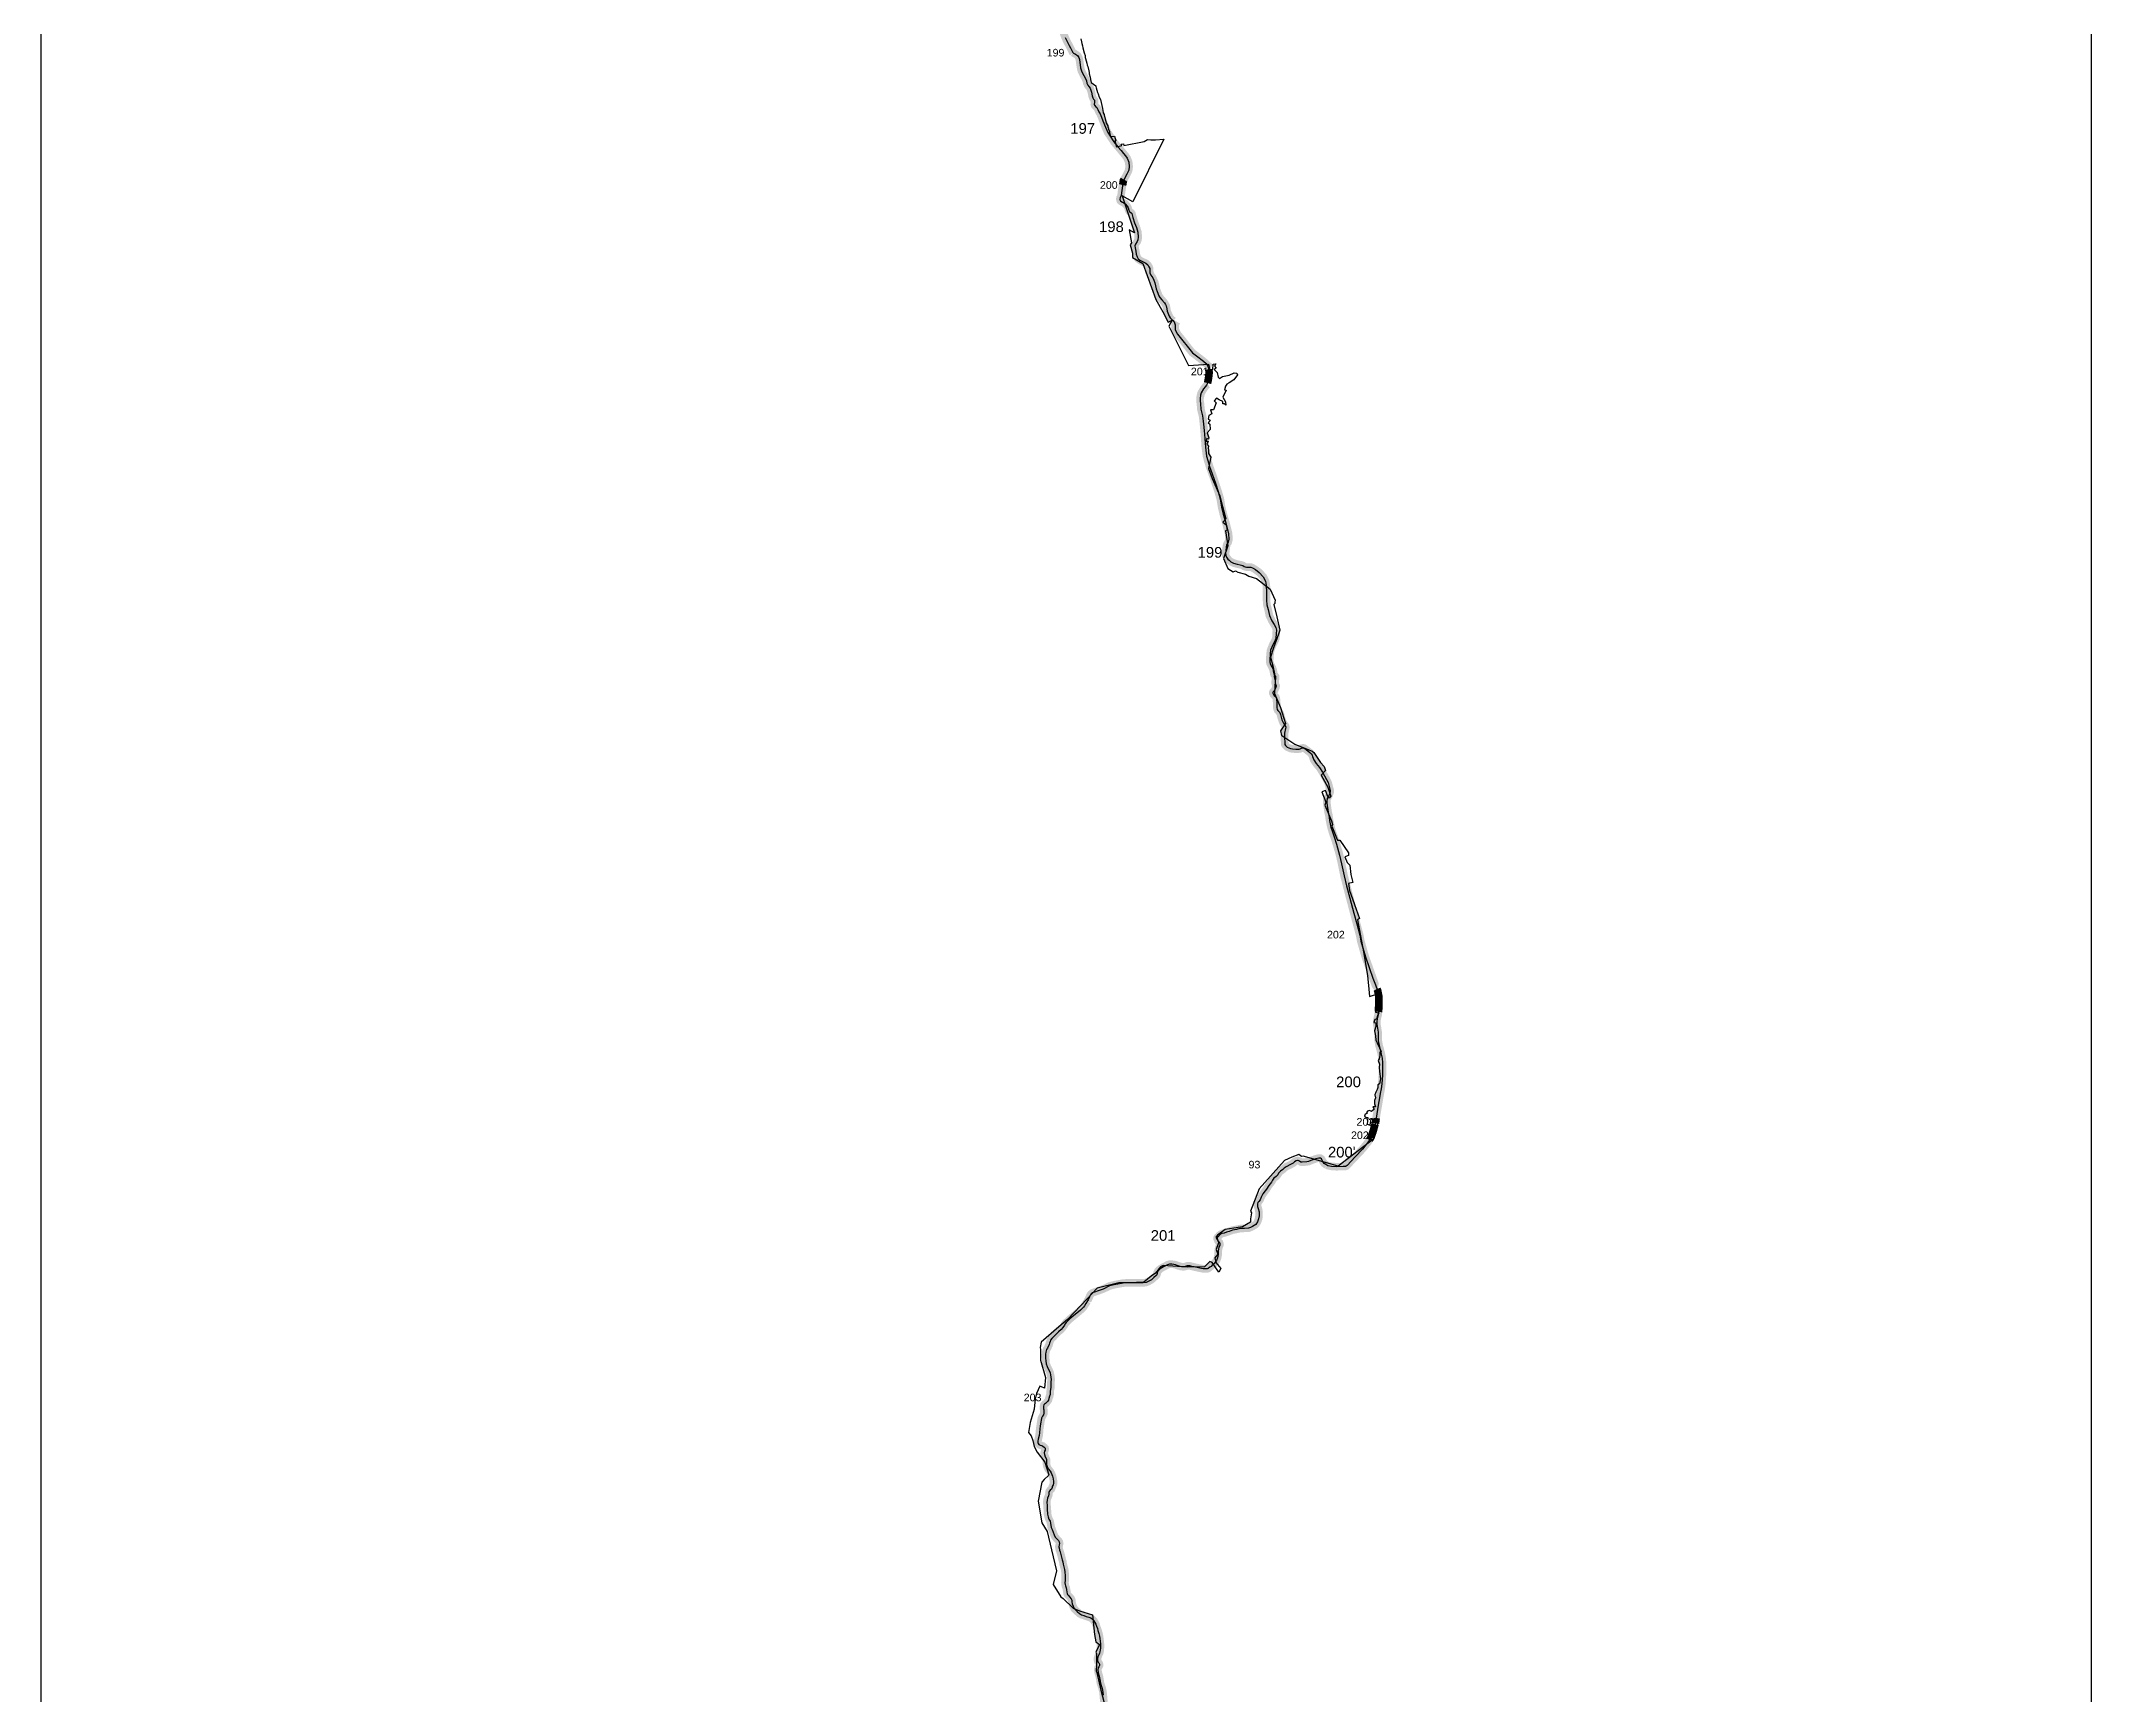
# Model space of a CAD drawing. Header units: metres. Extents: x 290946 to 378809, y 1824167 to 1998918.
# Drawn here: x 293435 to 306913, y 1955143 to 1966017 of the extents above; entities that cross this region are included whole.
import ezdxf

# ---------------------------------------------------------------- set-up
doc = ezdxf.new("R2010")
doc.units = ezdxf.units.M
for name, color, linetype in [('ARTIFICIALLY PROTECTED', 10, 'Continuous'), ('COASTLINE', 5, 'Continuous'), ('DISTRICT BOUNDRY', 86, 'Continuous'), ('NATURALLY PROTECTED', 3, 'Continuous'), ('UNPROTECTED', 130, 'Continuous'), ('UNPROTECTED DUE TO CREEK', 150, 'Continuous')]:
    doc.layers.add(name, color=color, linetype=linetype)
doc.styles.get("Standard").update_dxf_attribs({"font": 'arial.ttf'})
picture_1 = doc.add_image_def('image1.ecw', size_in_pixel=(449268, 1304479.0))

msp = doc.modelspace()

# ---------------------------------------------------------------- linework, layer by layer
at = {"layer": 'ARTIFICIALLY PROTECTED', "const_width": 50, "flags": 128}
for points in [[(300149, 1966093), (300150, 1966090), (300168, 1966040), (300183, 1966009), (300194, 1965988), (300203, 1965971), (300218, 1965941), (300219, 1965940)], [(300555, 1965106), (300551, 1965099), (300548, 1965079), (300546, 1965070)], [(300902, 1964172), (300896, 1964162), (300891, 1964150), (300891, 1964150), (300892, 1964118), (300908, 1964089), (300934, 1964057), (300979, 1963999), (301005, 1963967), (301031, 1963948), (301077, 1963912), (301095, 1963896), (301113, 1963879), (301126, 1963869)], [(301989, 1960592), (302002, 1960529), (302019, 1960463), (302040, 1960382), (302066, 1960284), (302085, 1960212), (302105, 1960138), (302112, 1960099), (302142, 1959995), (302192, 1959855), (302207, 1959811), (302213, 1959802), (302219, 1959797), (302226, 1959796)], [(302212, 1958930), (302209, 1958900)], [(302169, 1958792), (302178, 1958807), (302178, 1958807)], [(300314, 1957732), (300304, 1957716), (300295, 1957702), (300289, 1957692), (300270, 1957674), (300256, 1957662), (300226, 1957637), (300200, 1957615), (300175, 1957592), (300166, 1957580), (300164, 1957575), (300152, 1957558), (300142, 1957546), (300124, 1957531), (300111, 1957518), (300088, 1957494), (300080, 1957487), (300072, 1957475), (300069, 1957468), (300065, 1957457), (300063, 1957447), (300052, 1957423), (300046, 1957415), (300043, 1957406), (300041, 1957396), (300040, 1957383), (300040, 1957373), (300040, 1957358), (300041, 1957341), (300043, 1957320), (300051, 1957302), (300057, 1957288), (300066, 1957272), (300069, 1957261), (300072, 1957249), (300075, 1957232), (300077, 1957218), (300075, 1957202), (300074, 1957186), (300075, 1957175), (300074, 1957164), (300072, 1957154), (300070, 1957139), (300069, 1957130), (300069, 1957119), (300066, 1957107), (300061, 1957093), (300058, 1957081), (300052, 1957073), (300046, 1957066), (300039, 1957059), (300033, 1957055), (300029, 1957051), (300027, 1957043), (300025, 1957034), (300026, 1957025), (300028, 1957018), (300028, 1957007), (300029, 1956995), (300025, 1956986), (300020, 1956977), (300012, 1956962), (300010, 1956948), (300008, 1956938), (300004, 1956910), (300001, 1956893), (299999, 1956867), (299997, 1956848), (299992, 1956826), (299989, 1956811), (299989, 1956803), (299990, 1956796), (299996, 1956790), (300004, 1956786), (300014, 1956783), (300021, 1956780), (300030, 1956773), (300036, 1956766), (300037, 1956760), (300036, 1956752), (300033, 1956745), (300030, 1956736), (300032, 1956724), (300038, 1956708), (300045, 1956693), (300046, 1956686), (300045, 1956670), (300046, 1956658), (300049, 1956646), (300056, 1956630), (300069, 1956615), (300076, 1956604), (300085, 1956581), (300089, 1956564), (300092, 1956547), (300092, 1956533), (300089, 1956525), (300084, 1956513), (300082, 1956508), (300080, 1956501), (300078, 1956497), (300070, 1956490), (300064, 1956482), (300062, 1956475), (300062, 1956463), (300059, 1956452), (300052, 1956436), (300049, 1956425), (300048, 1956409), (300049, 1956390), (300051, 1956365), (300053, 1956331), (300057, 1956314), (300062, 1956300), (300069, 1956286), (300072, 1956272), (300077, 1956245), (300082, 1956232), (300089, 1956214), (300096, 1956195), (300103, 1956181), (300114, 1956169), (300125, 1956158), (300130, 1956149), (300132, 1956139), (300130, 1956130), (300127, 1956118), (300128, 1956110), (300131, 1956096), (300135, 1956085), (300143, 1956058), (300149, 1956032), (300153, 1956019), (300155, 1956004), (300160, 1955986), (300165, 1955968), (300167, 1955953), (300169, 1955926), (300168, 1955895), (300167, 1955881), (300168, 1955870), (300170, 1955860), (300175, 1955848), (300177, 1955837), (300180, 1955819), (300181, 1955810), (300184, 1955803), (300192, 1955795), (300198, 1955789), (300208, 1955776), (300212, 1955766), (300213, 1955755), (300215, 1955742), (300220, 1955726), (300227, 1955712), (300248, 1955691), (300263, 1955678), (300275, 1955671), (300291, 1955666), (300306, 1955660), (300323, 1955655), (300337, 1955650), (300348, 1955641), (300358, 1955631), (300364, 1955620), (300370, 1955609), (300374, 1955595), (300380, 1955580), (300384, 1955568), (300390, 1955547), (300394, 1955530), (300396, 1955514), (300400, 1955480), (300400, 1955452), (300399, 1955439), (300397, 1955426), (300394, 1955417), (300389, 1955408), (300384, 1955393), (300381, 1955383), (300381, 1955374), (300384, 1955362), (300390, 1955354), (300394, 1955345), (300394, 1955337), (300390, 1955329), (300385, 1955322), (300383, 1955310), (300386, 1955289), (300393, 1955266), (300397, 1955245), (300400, 1955221), (300406, 1955205), (300412, 1955186), (300417, 1955162), (300419, 1955143), (300421, 1955124), (300423, 1955094)]]:
    msp.add_lwpolyline(points, dxfattribs=at)
at = {"layer": 'COASTLINE', "flags": 128}
msp.add_lwpolyline([(300168, 1966040), (300183, 1966009), (300194, 1965988), (300203, 1965971), (300218, 1965941), (300224, 1965937), (300236, 1965931), (300250, 1965921), (300258, 1965908), (300262, 1965895), (300270, 1965841), (300275, 1965820), (300282, 1965805), (300299, 1965774), (300308, 1965754), (300311, 1965739), (300317, 1965726), (300324, 1965717), (300332, 1965707), (300337, 1965693), (300341, 1965680), (300346, 1965656), (300350, 1965644), (300355, 1965634), (300361, 1965627), (300362, 1965622), (300361, 1965613), (300360, 1965602), (300362, 1965594), (300370, 1965585), (300377, 1965579), (300384, 1965567), (300390, 1965552), (300398, 1965539), (300408, 1965516), (300417, 1965492), (300433, 1965450), (300448, 1965415), (300460, 1965398), (300489, 1965353), (300515, 1965322), (300536, 1965297), (300552, 1965278), (300565, 1965262), (300576, 1965246), (300586, 1965220), (300589, 1965192), (300586, 1965167), (300574, 1965141), (300551, 1965099), (300548, 1965079), (300540, 1965033), (300536, 1965000), (300533, 1964992), (300529, 1964985), (300528, 1964977), (300531, 1964967), (300535, 1964963), (300545, 1964957), (300554, 1964953), (300563, 1964947), (300575, 1964932), (300582, 1964920), (300586, 1964904), (300591, 1964896), (300602, 1964888), (300607, 1964882), (300609, 1964874), (300614, 1964857), (300625, 1964822), (300637, 1964791), (300646, 1964761), (300649, 1964728), (300647, 1964710), (300642, 1964698), (300631, 1964682), (300627, 1964671), (300628, 1964656), (300632, 1964636), (300636, 1964616), (300641, 1964597), (300648, 1964584), (300660, 1964575), (300681, 1964564), (300698, 1964557), (300711, 1964546), (300719, 1964533), (300724, 1964521), (300724, 1964508), (300724, 1964499), (300726, 1964492), (300732, 1964477), (300744, 1964460), (300751, 1964444), (300758, 1964428), (300763, 1964408), (300767, 1964387), (300774, 1964369), (300784, 1964342), (300791, 1964331), (300804, 1964316), (300821, 1964296), (300828, 1964284), (300833, 1964275), (300836, 1964256), (300839, 1964240), (300843, 1964229), (300853, 1964207), (300859, 1964196), (300870, 1964185), (300883, 1964175), (300888, 1964163), (300891, 1964150), (300892, 1964118), (300908, 1964089), (300934, 1964057), (300979, 1963999), (301005, 1963967), (301031, 1963948), (301077, 1963912), (301095, 1963896), (301106, 1963878), (301113, 1963858), (301115, 1963835), (301112, 1963809), (301108, 1963783), (301104, 1963768), (301098, 1963754), (301089, 1963743), (301079, 1963730), (301063, 1963703), (301059, 1963689), (301055, 1963667), (301055, 1963651), (301058, 1963632), (301061, 1963596), (301072, 1963552), (301076, 1963518), (301078, 1963497), (301082, 1963457), (301086, 1963404), (301090, 1963346), (301098, 1963288), (301106, 1963258), (301118, 1963219), (301135, 1963171), (301156, 1963109), (301174, 1963055), (301188, 1963008), (301197, 1962953), (301208, 1962907), (301225, 1962849), (301243, 1962777), (301245, 1962741), (301240, 1962721), (301233, 1962711), (301230, 1962704), (301228, 1962690), (301225, 1962666), (301223, 1962649), (301224, 1962635), (301230, 1962623), (301239, 1962611), (301246, 1962603), (301258, 1962593), (301276, 1962585), (301300, 1962578), (301320, 1962574), (301337, 1962569), (301346, 1962562), (301352, 1962560), (301361, 1962558), (301374, 1962558), (301389, 1962558), (301399, 1962554), (301419, 1962542), (301445, 1962523), (301471, 1962494), (301486, 1962465), (301491, 1962439), (301493, 1962394), (301493, 1962334), (301494, 1962317), (301495, 1962309), (301503, 1962279), (301511, 1962240), (301528, 1962204), (301542, 1962181), (301553, 1962162), (301557, 1962144), (301556, 1962121), (301554, 1962089), (301544, 1962067), (301535, 1962051), (301519, 1962011), (301516, 1961987), (301513, 1961949), (301513, 1961936), (301516, 1961924), (301523, 1961910), (301531, 1961896), (301535, 1961885), (301537, 1961876), (301540, 1961857), (301542, 1961852), (301547, 1961846), (301551, 1961840), (301551, 1961835), (301551, 1961826), (301550, 1961810), (301549, 1961796), (301551, 1961788), (301555, 1961779), (301555, 1961773), (301554, 1961768), (301548, 1961754), (301544, 1961746), (301536, 1961739), (301534, 1961734), (301534, 1961729), (301538, 1961720), (301543, 1961714), (301553, 1961705), (301555, 1961700), (301558, 1961687), (301559, 1961667), (301560, 1961647), (301560, 1961634), (301563, 1961622), (301566, 1961616), (301572, 1961611), (301579, 1961602), (301585, 1961588), (301588, 1961572), (301594, 1961553), (301601, 1961536), (301607, 1961527), (301615, 1961517), (301618, 1961512), (301619, 1961506), (301618, 1961497), (301615, 1961485), (301613, 1961477), (301611, 1961467), (301610, 1961458), (301610, 1961435), (301612, 1961404), (301613, 1961392), (301617, 1961386), (301628, 1961375), (301651, 1961365), (301664, 1961363), (301686, 1961361), (301707, 1961362), (301713, 1961363), (301723, 1961368), (301732, 1961370), (301740, 1961368), (301752, 1961359), (301777, 1961340), (301786, 1961330), (301792, 1961321), (301795, 1961312), (301803, 1961290), (301818, 1961267), (301841, 1961240), (301860, 1961210), (301887, 1961161), (301897, 1961141), (301904, 1961115), (301911, 1961090), (301911, 1961080), (301908, 1961071), (301901, 1961055), (301896, 1961045), (301891, 1961036), (301888, 1961022), (301889, 1961006), (301897, 1960948), (301902, 1960927), (301907, 1960892), (301916, 1960849), (301925, 1960817), (301937, 1960784), (301952, 1960737), (301973, 1960665), (301986, 1960608), (302002, 1960529), (302019, 1960463), (302040, 1960382), (302066, 1960284), (302085, 1960212), (302105, 1960138), (302112, 1960099), (302142, 1959995), (302192, 1959855), (302209, 1959812), (302223, 1959775), (302230, 1959740), (302230, 1959652), (302226, 1959615), (302220, 1959591), (302217, 1959568), (302217, 1959554), (302222, 1959526), (302226, 1959501), (302227, 1959467), (302227, 1959444), (302229, 1959432), (302232, 1959412), (302240, 1959387), (302247, 1959357), (302252, 1959330), (302255, 1959299), (302254, 1959278), (302254, 1959218), (302250, 1959161), (302246, 1959129), (302240, 1959097), (302235, 1959068), (302227, 1959021), (302217, 1958964), (302209, 1958907), (302192, 1958845), (302178, 1958808), (302162, 1958781), (302123, 1958732), (302075, 1958681), (302022, 1958625), (302017, 1958620), (302011, 1958618), (301996, 1958617), (301951, 1958616), (301920, 1958618), (301896, 1958623), (301882, 1958630), (301871, 1958638), (301859, 1958657), (301853, 1958668), (301847, 1958672), (301836, 1958673), (301816, 1958668), (301783, 1958656), (301769, 1958650), (301757, 1958648), (301727, 1958645), (301718, 1958647), (301710, 1958652), (301701, 1958656), (301695, 1958657), (301688, 1958655), (301676, 1958648), (301668, 1958640), (301651, 1958630), (301621, 1958616), (301609, 1958607), (301600, 1958598), (301585, 1958587), (301577, 1958581), (301572, 1958573), (301566, 1958563), (301556, 1958552), (301540, 1958540), (301532, 1958527), (301524, 1958514), (301507, 1958493), (301492, 1958468), (301484, 1958458), (301469, 1958437), (301457, 1958417), (301450, 1958399), (301441, 1958387), (301436, 1958381), (301433, 1958372), (301432, 1958364), (301434, 1958355), (301438, 1958342), (301443, 1958320), (301443, 1958294), (301440, 1958273), (301433, 1958253), (301421, 1958236), (301400, 1958223), (301388, 1958217), (301374, 1958212), (301347, 1958211), (301330, 1958210), (301317, 1958209), (301294, 1958204), (301268, 1958199), (301247, 1958191), (301229, 1958185), (301214, 1958180), (301198, 1958176), (301190, 1958172), (301184, 1958167), (301179, 1958162), (301176, 1958158), (301172, 1958155), (301169, 1958151), (301167, 1958147), (301167, 1958143), (301169, 1958139), (301171, 1958136), (301172, 1958132), (301175, 1958126), (301179, 1958120), (301183, 1958117), (301185, 1958112), (301186, 1958107), (301185, 1958101), (301179, 1958085), (301177, 1958076), (301174, 1958060), (301174, 1958049), (301174, 1958037), (301172, 1958027), (301170, 1958017), (301164, 1958000), (301147, 1957979), (301142, 1957974), (301136, 1957969), (301128, 1957961), (301120, 1957955), (301109, 1957947), (301101, 1957944), (301091, 1957944), (301075, 1957945), (301053, 1957949), (301017, 1957957), (301001, 1957961), (300989, 1957964), (300979, 1957965), (300970, 1957964), (300958, 1957960), (300948, 1957958), (300934, 1957959), (300925, 1957961), (300905, 1957967), (300893, 1957972), (300883, 1957974), (300870, 1957975), (300855, 1957975), (300841, 1957971), (300829, 1957964), (300814, 1957957), (300804, 1957951), (300794, 1957945), (300786, 1957938), (300778, 1957930), (300774, 1957922), (300774, 1957917), (300773, 1957911), (300771, 1957906), (300767, 1957900), (300752, 1957887), (300736, 1957873), (300715, 1957861), (300700, 1957855), (300681, 1957852), (300650, 1957852), (300586, 1957853), (300550, 1957851), (300490, 1957840), (300461, 1957832), (300418, 1957812), (300386, 1957800), (300361, 1957792), (300346, 1957786), (300338, 1957779), (300334, 1957774), (300328, 1957761), (300320, 1957742), (300315, 1957735), (300304, 1957716), (300295, 1957702), (300289, 1957692), (300270, 1957674), (300256, 1957662), (300226, 1957637), (300200, 1957615), (300175, 1957592), (300166, 1957580), (300164, 1957575), (300152, 1957558), (300142, 1957546), (300124, 1957531), (300111, 1957518), (300088, 1957494), (300080, 1957487), (300072, 1957475), (300069, 1957468), (300065, 1957457), (300063, 1957447), (300052, 1957423), (300046, 1957415), (300043, 1957406), (300041, 1957396), (300040, 1957383), (300040, 1957373), (300040, 1957358), (300041, 1957341), (300043, 1957320), (300051, 1957302), (300057, 1957288), (300066, 1957272), (300069, 1957261), (300072, 1957249), (300075, 1957232), (300077, 1957218), (300075, 1957202), (300074, 1957186), (300075, 1957175), (300074, 1957164), (300072, 1957154), (300070, 1957139), (300069, 1957130), (300069, 1957119), (300066, 1957107), (300061, 1957093), (300058, 1957081), (300052, 1957073), (300046, 1957066), (300039, 1957059), (300033, 1957055), (300029, 1957051), (300027, 1957043), (300025, 1957034), (300026, 1957025), (300028, 1957018), (300028, 1957007), (300029, 1956995), (300025, 1956986), (300020, 1956977), (300012, 1956962), (300010, 1956948), (300008, 1956938), (300004, 1956910), (300001, 1956893), (299999, 1956867), (299997, 1956848), (299992, 1956826), (299989, 1956811), (299989, 1956803), (299990, 1956796), (299996, 1956790), (300004, 1956786), (300014, 1956783), (300021, 1956780), (300030, 1956773), (300036, 1956766), (300037, 1956760), (300036, 1956752), (300033, 1956745), (300030, 1956736), (300032, 1956724), (300038, 1956708), (300045, 1956693), (300046, 1956686), (300045, 1956670), (300046, 1956658), (300049, 1956646), (300056, 1956630), (300069, 1956615), (300076, 1956604), (300085, 1956581), (300089, 1956564), (300092, 1956547), (300092, 1956533), (300089, 1956525), (300084, 1956513), (300082, 1956508), (300080, 1956501), (300078, 1956497), (300070, 1956490), (300064, 1956482), (300062, 1956475), (300062, 1956463), (300059, 1956452), (300052, 1956436), (300049, 1956425), (300048, 1956409), (300049, 1956390), (300051, 1956365), (300053, 1956331), (300057, 1956314), (300062, 1956300), (300069, 1956286), (300072, 1956272), (300077, 1956245), (300082, 1956232), (300089, 1956214), (300096, 1956195), (300103, 1956181), (300114, 1956169), (300125, 1956158), (300130, 1956149), (300132, 1956139), (300130, 1956130), (300127, 1956118), (300128, 1956110), (300131, 1956096), (300135, 1956085), (300143, 1956058), (300149, 1956032), (300153, 1956019), (300155, 1956004), (300160, 1955986), (300165, 1955968), (300167, 1955953), (300169, 1955926), (300168, 1955895), (300167, 1955881), (300168, 1955870), (300170, 1955860), (300175, 1955848), (300177, 1955837), (300180, 1955819), (300181, 1955810), (300184, 1955803), (300192, 1955795), (300198, 1955789), (300208, 1955776), (300212, 1955766), (300213, 1955755), (300215, 1955742), (300220, 1955726), (300227, 1955712), (300248, 1955691), (300263, 1955678), (300275, 1955671), (300291, 1955666), (300306, 1955660), (300323, 1955655), (300337, 1955650), (300348, 1955641), (300358, 1955631), (300364, 1955620), (300370, 1955609), (300374, 1955595), (300380, 1955580), (300384, 1955568), (300390, 1955547), (300394, 1955530), (300396, 1955514), (300400, 1955480), (300400, 1955452), (300399, 1955439), (300397, 1955426), (300394, 1955417), (300389, 1955408), (300384, 1955393), (300381, 1955383), (300381, 1955374), (300384, 1955362), (300390, 1955354), (300394, 1955345), (300394, 1955337), (300390, 1955329), (300385, 1955322), (300383, 1955310), (300386, 1955289), (300393, 1955266), (300397, 1955245), (300400, 1955221), (300406, 1955205), (300412, 1955186), (300417, 1955162), (300419, 1955143)], dxfattribs=at)
at = {"layer": 'DISTRICT BOUNDRY'}
msp.add_polyline3d([(300272, 1966031, 0), (300276, 1966012, 0), (300279, 1966000, 0), (300282, 1965985, 0), (300285, 1965972, 0), (300293, 1965940, 0), (300294, 1965939, 0), (300299, 1965922, 0), (300299, 1965921, 0), (300301, 1965909, 0), (300303, 1965901, 0), (300310, 1965872, 0), (300310, 1965871, 0), (300313, 1965859, 0), (300318, 1965849, 0), (300323, 1965821, 0), (300326, 1965810, 0), (300327, 1965802, 0), (300332, 1965780, 0), (300336, 1965763, 0), (300340, 1965744, 0), (300369, 1965722, 0), (300370, 1965718, 0), (300372, 1965710, 0), (300376, 1965694, 0), (300377, 1965693, 0), (300382, 1965679, 0), (300385, 1965669, 0), (300392, 1965648, 0), (300393, 1965648, 0), (300400, 1965632, 0), (300413, 1965572, 0), (300416, 1965560, 0), (300418, 1965546, 0), (300418, 1965545, 0), (300424, 1965534, 0), (300424, 1965532, 0), (300424, 1965531, 0), (300437, 1965476, 0), (300449, 1965458, 0), (300449, 1965458, 0), (300450, 1965452, 0), (300452, 1965446, 0), (300454, 1965438, 0), (300454, 1965437, 0), (300459, 1965422, 0), (300461, 1965413, 0), (300467, 1965388, 0), (300493, 1965392, 0), (300502, 1965361, 0), (300495, 1965360, 0), (300505, 1965322, 0), (300541, 1965330, 0), (300537, 1965339, 0), (300551, 1965341, 0), (300554, 1965330, 0), (300688, 1965357, 0), (300688, 1965356, 0), (300709, 1965369, 0), (300731, 1965366, 0), (300731, 1965366, 0), (300761, 1965366, 0), (300762, 1965368, 0), (300818, 1965371, 0), (300613, 1964960, 0), (300544, 1964999, 0), (300625, 1964756, 0), (300590, 1964775, 0), (300605, 1964691, 0), (300595, 1964677, 0), (300611, 1964621, 0), (300611, 1964594, 0), (300678, 1964554, 0), (300765, 1964318, 0), (300811, 1964236, 0), (300845, 1964168, 0), (300873, 1964181, 0), (300850, 1964141, 0), (300979, 1963883, 0), (301110, 1963892, 0), (301119, 1963858, 0), (301139, 1963857, 0), (301142, 1963892, 0), (301159, 1963894, 0), (301150, 1963880, 0), (301161, 1963867, 0), (301147, 1963857, 0), (301168, 1963837, 0), (301174, 1963806, 0), (301183, 1963799, 0), (301203, 1963812, 0), (301247, 1963819, 0), (301279, 1963836, 0), (301298, 1963833, 0), (301301, 1963822, 0), (301278, 1963790, 0), (301246, 1963769, 0), (301232, 1963761, 0), (301223, 1963748, 0), (301215, 1963724, 0), (301228, 1963722, 0), (301205, 1963676, 0), (301223, 1963645, 0), (301224, 1963622, 0), (301215, 1963632, 0), (301204, 1963631, 0), (301206, 1963646, 0), (301182, 1963658, 0), (301163, 1963669, 0), (301149, 1963651, 0), (301161, 1963638, 0), (301143, 1963592, 0), (301123, 1963592, 0), (301133, 1963566, 0), (301112, 1963555, 0), (301109, 1963530, 0), (301122, 1963524, 0), (301109, 1963507, 0), (301120, 1963497, 0), (301122, 1963462, 0), (301103, 1963441, 0), (301114, 1963409, 0), (301111, 1963399, 0), (301099, 1963403, 0), (301093, 1963386, 0), (301109, 1963385, 0), (301100, 1963366, 0), (301110, 1963355, 0), (301109, 1963338, 0), (301110, 1963328, 0), (301110, 1963304, 0), (301126, 1963280, 0), (301110, 1963206, 0), (301136, 1963140, 0), (301186, 1963026, 0), (301202, 1962956, 0), (301225, 1962875, 0), (301204, 1962854, 0), (301228, 1962837, 0), (301234, 1962800, 0), (301222, 1962797, 0), (301238, 1962697, 0), (301209, 1962614, 0), (301238, 1962550, 0), (301273, 1962526, 0), (301288, 1962533, 0), (301303, 1962525, 0), (301354, 1962512, 0), (301364, 1962504, 0), (301375, 1962499, 0), (301427, 1962484, 0), (301516, 1962412, 0), (301550, 1962341, 0), (301548, 1962328, 0), (301546, 1962318, 0), (301546, 1962318, 0), (301541, 1962312, 0), (301560, 1962231, 0), (301579, 1962144, 0), (301570, 1962117, 0), (301539, 1962027, 0), (301518, 1961967, 0), (301533, 1961910, 0), (301544, 1961856, 0), (301543, 1961838, 0), (301549, 1961811, 0), (301544, 1961728, 0), (301585, 1961635, 0), (301617, 1961529, 0), (301584, 1961482, 0), (301590, 1961451, 0), (301592, 1961452, 0), (301678, 1961393, 0), (301770, 1961356, 0), (301792, 1961349, 0), (301803, 1961340, 0), (301848, 1961273, 0), (301871, 1961247, 0), (301879, 1961220, 0), (301852, 1961191, 0), (301895, 1961111, 0), (301916, 1961052, 0), (301904, 1961038, 0), (301896, 1961049, 0), (301881, 1961090, 0), (301857, 1961081, 0), (301883, 1961013, 0), (301875, 1960992, 0), (301920, 1960891, 0), (301926, 1960867, 0), (301922, 1960854, 0), (301952, 1960778, 0), (301958, 1960764, 0), (301975, 1960762, 0), (302031, 1960679, 0), (302032, 1960663, 0), (302007, 1960653, 0), (302023, 1960615, 0), (302039, 1960598, 0), (302046, 1960538, 0), (302060, 1960484, 0), (302031, 1960479, 0), (302038, 1960433, 0), (302069, 1960346, 0), (302070, 1960341, 0), (302104, 1960249, 0), (302091, 1960239, 0), (302129, 1960029, 0), (302157, 1959873, 0), (302164, 1959783, 0), (302170, 1959736, 0), (302237, 1959758, 0), (302241, 1959757, 0), (302230, 1959696, 0), (302220, 1959677, 0), (302207, 1959665, 0), (302209, 1959633, 0), (302230, 1959627, 0), (302222, 1959607, 0), (302215, 1959586, 0), (302204, 1959585, 0), (302198, 1959565, 0), (302210, 1959562, 0), (302210, 1959538, 0), (302203, 1959510, 0), (302208, 1959476, 0), (302212, 1959447, 0), (302220, 1959430, 0), (302236, 1959398, 0), (302247, 1959373, 0), (302238, 1959369, 0), (302237, 1959348, 0), (302232, 1959326, 0), (302227, 1959314, 0), (302235, 1959291, 0), (302232, 1959268, 0), (302235, 1959242, 0), (302241, 1959193, 0), (302235, 1959161, 0), (302225, 1959155, 0), (302224, 1959137, 0), (302219, 1959123, 0), (302210, 1959106, 0), (302204, 1959088, 0), (302209, 1959068, 0), (302202, 1959052, 0), (302202, 1959029, 0), (302209, 1959009, 0), (302191, 1959009, 0), (302199, 1958994, 0), (302182, 1958980, 0), (302169, 1958985, 0), (302157, 1958981, 0), (302149, 1958971, 0), (302153, 1958965, 0), (302141, 1958961, 0), (302136, 1958949, 0), (302146, 1958942, 0), (302159, 1958940, 0), (302153, 1958895, 0), (302173, 1958890, 0), (302180, 1958929, 0), (302199, 1958933, 0), (302222, 1958933, 0), (302232, 1958931, 0), (302232, 1958931, 0), (302225, 1958904, 0), (302217, 1958875, 0), (302197, 1958799, 0), (301963, 1958620, 0), (301918, 1958633, 0), (301881, 1958643, 0), (301734, 1958685, 0), (301722, 1958683, 0), (301705, 1958696, 0), (301659, 1958678, 0), (301610, 1958658, 0), (301443, 1958471, 0), (301386, 1958323, 0), (301393, 1958312, 0), (301386, 1958273, 0), (301386, 1958273, 0), (301386, 1958251, 0), (301335, 1958220, 0), (301221, 1958204, 0), (301171, 1958166, 0), (301160, 1958154, 0), (301176, 1958123, 0), (301174, 1958110, 0), (301162, 1958072, 0), (301173, 1958042, 0), (301152, 1958016, 0), (301159, 1957986, 0), (301192, 1957948, 0), (301179, 1957923, 0), (301135, 1957987, 0), (301120, 1957992, 0), (301084, 1957959, 0), (300971, 1957956, 0), (300813, 1957967, 0), (300796, 1957959, 0), (300763, 1957917, 0), (300733, 1957897, 0), (300685, 1957858, 0), (300637, 1957856, 0), (300522, 1957852, 0), (300378, 1957818, 0), (300314, 1957747, 0), (300183, 1957611, 0), (300126, 1957563, 0), (300010, 1957462, 0), (300004, 1957428, 0), (300007, 1957415, 0), (300007, 1957345, 0), (300040, 1957231, 0), (300033, 1957161, 0), (300012, 1957168, 0), (300001, 1957174, 0), (299979, 1957126, 0), (299971, 1957091, 0), (299965, 1957023, 0), (299938, 1956934, 0), (299928, 1956869, 0), (299944, 1956847, 0), (299955, 1956817, 0), (299965, 1956776, 0), (299985, 1956739, 0), (300035, 1956673, 0), (300061, 1956591, 0), (300058, 1956587, 0), (300030, 1956559, 0), (300014, 1956542, 0), (299992, 1956417, 0), (300015, 1956276, 0), (300049, 1956217, 0), (300078, 1956098, 0), (300112, 1955960, 0), (300090, 1955869, 0), (300140, 1955788, 0), (300155, 1955777, 0), (300221, 1955714, 0), (300263, 1955697, 0), (300348, 1955670, 0), (300361, 1955540, 0), (300369, 1955493, 0), (300395, 1955474, 0), (300373, 1955430, 0), (300371, 1955425, 0), (300374, 1955415, 0), (300374, 1955342, 0), (300373, 1955303, 0), (300377, 1955292, 0), (300403, 1955174, 0), (300433, 1955058, 0)], dxfattribs=at)
at = {"layer": 'NATURALLY PROTECTED', "const_width": 50, "flags": 128}
for points in [[(300219, 1965940), (300224, 1965937), (300236, 1965931), (300250, 1965921), (300258, 1965908), (300262, 1965895), (300270, 1965841), (300275, 1965820), (300282, 1965805), (300299, 1965774), (300308, 1965754), (300311, 1965739), (300317, 1965726), (300324, 1965717), (300332, 1965707), (300337, 1965693), (300341, 1965680), (300346, 1965656), (300350, 1965644), (300355, 1965634), (300361, 1965627), (300362, 1965622), (300361, 1965613), (300360, 1965602), (300362, 1965594), (300370, 1965585), (300377, 1965579), (300384, 1965567), (300390, 1965552), (300398, 1965539), (300408, 1965516), (300417, 1965492), (300433, 1965450), (300448, 1965415), (300460, 1965398), (300489, 1965353), (300515, 1965322), (300536, 1965297), (300552, 1965278), (300565, 1965262), (300576, 1965246), (300586, 1965220), (300589, 1965192), (300586, 1965167), (300574, 1965141), (300555, 1965106)], [(300546, 1965070), (300540, 1965033), (300536, 1965000), (300533, 1964992), (300529, 1964985), (300528, 1964977), (300531, 1964967), (300535, 1964963), (300545, 1964957), (300554, 1964953), (300563, 1964947), (300575, 1964932), (300582, 1964920), (300586, 1964904), (300591, 1964896), (300602, 1964888), (300607, 1964882), (300609, 1964874), (300614, 1964857), (300625, 1964822), (300637, 1964791), (300646, 1964761), (300649, 1964728), (300647, 1964710), (300642, 1964698), (300631, 1964682), (300627, 1964671), (300628, 1964656), (300632, 1964636), (300636, 1964616), (300641, 1964597), (300648, 1964584), (300660, 1964575), (300681, 1964564), (300698, 1964557), (300711, 1964546), (300719, 1964533), (300724, 1964521), (300724, 1964508), (300724, 1964499), (300726, 1964492), (300732, 1964477), (300744, 1964460), (300751, 1964444), (300758, 1964428), (300763, 1964408), (300767, 1964387), (300774, 1964369), (300784, 1964342), (300791, 1964331), (300804, 1964316), (300821, 1964296), (300828, 1964284), (300833, 1964275), (300836, 1964256), (300839, 1964240), (300843, 1964229), (300853, 1964207), (300859, 1964196), (300870, 1964185), (300880, 1964177)], [(301107, 1963760), (301102, 1963757), (301098, 1963754), (301089, 1963743), (301079, 1963730), (301063, 1963703), (301059, 1963689), (301055, 1963667), (301055, 1963651), (301058, 1963632), (301061, 1963596), (301072, 1963552), (301076, 1963518), (301078, 1963497), (301082, 1963457), (301086, 1963404), (301090, 1963346), (301098, 1963288), (301106, 1963258), (301118, 1963219), (301135, 1963171), (301156, 1963109), (301174, 1963055), (301188, 1963008), (301197, 1962953), (301208, 1962907), (301225, 1962849), (301243, 1962777), (301245, 1962741), (301240, 1962721), (301233, 1962711), (301230, 1962704), (301228, 1962690), (301225, 1962666), (301223, 1962649), (301224, 1962635), (301230, 1962623), (301239, 1962611), (301246, 1962603), (301258, 1962593), (301276, 1962585), (301300, 1962578), (301320, 1962574), (301337, 1962569), (301346, 1962562), (301352, 1962560), (301361, 1962558), (301374, 1962558), (301389, 1962558), (301399, 1962554), (301419, 1962542), (301445, 1962523), (301471, 1962494), (301486, 1962465), (301491, 1962439), (301493, 1962394), (301493, 1962334), (301494, 1962317), (301495, 1962309), (301503, 1962279), (301511, 1962240), (301528, 1962204), (301542, 1962181), (301553, 1962162), (301557, 1962144), (301556, 1962121), (301554, 1962089), (301544, 1962067), (301535, 1962051), (301519, 1962011), (301516, 1961987), (301513, 1961949), (301513, 1961936), (301516, 1961924), (301523, 1961910), (301531, 1961896), (301535, 1961885), (301537, 1961876), (301540, 1961857), (301542, 1961852), (301547, 1961846), (301551, 1961840), (301551, 1961835), (301551, 1961826), (301550, 1961810), (301549, 1961796), (301551, 1961788), (301555, 1961779), (301555, 1961773), (301554, 1961768), (301548, 1961754), (301544, 1961746), (301536, 1961739), (301534, 1961734), (301534, 1961729), (301538, 1961720), (301543, 1961714), (301553, 1961705), (301555, 1961700), (301558, 1961687), (301559, 1961667), (301560, 1961647), (301560, 1961634), (301563, 1961622), (301566, 1961616), (301572, 1961611), (301579, 1961602), (301585, 1961588), (301588, 1961572), (301594, 1961553), (301601, 1961536), (301607, 1961527), (301615, 1961517), (301618, 1961512), (301619, 1961506), (301618, 1961497), (301615, 1961485), (301613, 1961477), (301611, 1961467), (301610, 1961458), (301610, 1961435), (301612, 1961404), (301613, 1961392), (301617, 1961386), (301628, 1961375), (301651, 1961365), (301664, 1961363), (301686, 1961361), (301707, 1961362), (301713, 1961363), (301723, 1961368), (301732, 1961370), (301740, 1961368), (301752, 1961359), (301777, 1961340), (301786, 1961330), (301792, 1961321), (301795, 1961312), (301803, 1961290), (301818, 1961267), (301841, 1961240), (301860, 1961210), (301887, 1961161), (301897, 1961141), (301904, 1961115), (301911, 1961090), (301911, 1961080), (301908, 1961071), (301901, 1961055), (301896, 1961045), (301891, 1961036), (301888, 1961022), (301889, 1961006), (301897, 1960948), (301902, 1960927), (301907, 1960892), (301916, 1960849), (301925, 1960817), (301937, 1960784), (301952, 1960737), (301973, 1960665), (301986, 1960608), (301989, 1960592)], [(302228, 1959634), (302226, 1959615), (302220, 1959591), (302217, 1959568), (302217, 1959554), (302222, 1959526), (302226, 1959501), (302227, 1959467), (302227, 1959444), (302229, 1959432), (302232, 1959412), (302240, 1959387), (302247, 1959357), (302252, 1959330), (302255, 1959299), (302254, 1959278), (302254, 1959218), (302250, 1959161), (302246, 1959129), (302240, 1959097), (302235, 1959068), (302227, 1959021), (302217, 1958964), (302212, 1958930)], [(302169, 1958792), (302162, 1958781), (302123, 1958732), (302075, 1958681), (302022, 1958625), (302017, 1958620), (302011, 1958618), (301996, 1958617), (301951, 1958616), (301920, 1958618), (301896, 1958623), (301889, 1958626)], [(301442, 1958325), (301443, 1958320), (301443, 1958294), (301440, 1958273), (301433, 1958253), (301421, 1958236), (301400, 1958223), (301388, 1958217), (301374, 1958212), (301347, 1958211), (301330, 1958210), (301317, 1958209), (301294, 1958204), (301268, 1958199), (301247, 1958191), (301229, 1958185), (301214, 1958180), (301198, 1958176), (301190, 1958172), (301184, 1958167), (301179, 1958162), (301176, 1958158), (301172, 1958155), (301169, 1958151), (301167, 1958147), (301167, 1958143), (301169, 1958139), (301171, 1958136), (301172, 1958132), (301175, 1958126), (301179, 1958120), (301183, 1958117), (301185, 1958112), (301186, 1958107), (301185, 1958101), (301179, 1958085), (301177, 1958076), (301174, 1958060), (301174, 1958049), (301174, 1958037), (301172, 1958027), (301170, 1958017), (301164, 1958000), (301147, 1957979), (301142, 1957974), (301136, 1957969), (301128, 1957961), (301120, 1957955), (301109, 1957947), (301101, 1957944), (301091, 1957944), (301075, 1957945), (301053, 1957949), (301017, 1957957), (301001, 1957961), (300989, 1957964), (300979, 1957965), (300970, 1957964), (300958, 1957960), (300948, 1957958), (300934, 1957959), (300925, 1957961), (300905, 1957967), (300893, 1957972), (300883, 1957974), (300870, 1957975), (300855, 1957975), (300841, 1957971), (300829, 1957964), (300814, 1957957), (300804, 1957951), (300794, 1957945), (300786, 1957938), (300778, 1957930), (300774, 1957922), (300774, 1957917), (300773, 1957911), (300771, 1957906), (300767, 1957900), (300752, 1957887), (300736, 1957873), (300715, 1957861), (300700, 1957855), (300681, 1957852), (300650, 1957852), (300586, 1957853), (300550, 1957851), (300490, 1957840), (300461, 1957832), (300418, 1957812), (300386, 1957800), (300361, 1957792), (300346, 1957786), (300338, 1957779), (300334, 1957774), (300328, 1957761), (300320, 1957742), (300315, 1957735), (300314, 1957732)]]:
    msp.add_lwpolyline(points, dxfattribs=at)
at = {"layer": 'UNPROTECTED', "const_width": 50, "flags": 128}
msp.add_lwpolyline([(301889, 1958626), (301882, 1958630), (301871, 1958638), (301859, 1958657), (301853, 1958668), (301847, 1958672), (301836, 1958673), (301816, 1958668), (301783, 1958656), (301769, 1958650), (301757, 1958648), (301727, 1958645), (301718, 1958647), (301710, 1958652), (301701, 1958656), (301695, 1958657), (301688, 1958655), (301676, 1958648), (301668, 1958640), (301651, 1958630), (301621, 1958616), (301609, 1958607), (301600, 1958598), (301585, 1958587), (301577, 1958581), (301572, 1958573), (301566, 1958563), (301556, 1958552), (301540, 1958540), (301532, 1958527), (301524, 1958514), (301507, 1958493), (301492, 1958468), (301484, 1958458), (301469, 1958437), (301457, 1958417), (301450, 1958399), (301441, 1958387), (301436, 1958381), (301433, 1958372), (301432, 1958364), (301434, 1958355), (301438, 1958342), (301442, 1958325)], dxfattribs=at)
at = {"layer": 'UNPROTECTED DUE TO CREEK', "const_width": 50, "flags": 128}
for points in [[(301104, 1963768), (301108, 1963783), (301112, 1963809), (301115, 1963835), (301113, 1963858)], [(302228, 1959634), (302230, 1959652), (302230, 1959740), (302223, 1959775), (302219, 1959784)], [(302178, 1958808), (302192, 1958845), (302206, 1958896)]]:
    msp.add_lwpolyline(points, dxfattribs=at)

# ---------------------------------------------------------------- texts
at = {"layer": 'ARTIFICIALLY PROTECTED', "char_height": 50, "attachment_point": 1}
for s, width, insert in [('199', 84.37, (300047, 1965965)), ('200', 84.37, (300397, 1965095)), ('201', 84.37, (300995, 1963869)), ('202', 84.37, (301890, 1960167)), ("202'", 121.73, (302084, 1958936)), ("202''", 121.73, (302048, 1958848)), ('203', 121.73, (299896, 1957124))]:
    msp.add_mtext_dynamic_manual_height_columns(s, width=width, gutter_width=1, heights=[74.2], dxfattribs=dict(at, insert=insert))
at = {"layer": 'NATURALLY PROTECTED', "char_height": 70, "attachment_point": 1}
for s, width, insert in [('197', 95.17, (300202, 1965477)), ('198', 95.17, (300391, 1964831)), ('199', 95.17, (301039, 1962690)), ('200', 95.17, (301950, 1959209)), ("200'", 161.69, (301896, 1958747)), ('201', 95.17, (300731, 1958199))]:
    msp.add_mtext_dynamic_manual_height_columns(s, width=width, gutter_width=1, heights=[0], dxfattribs=dict(at, insert=insert))
at = {"layer": 'UNPROTECTED', "insert": (301374, 1958655), "char_height": 50, "attachment_point": 1}
msp.add_mtext_dynamic_manual_height_columns('93', width=70.18, gutter_width=1, heights=[0], dxfattribs=at)

# ---------------------------------------------------------------- pictures from other files: only their frames are drawn
image = msp.add_image(picture_1, insert=(293435, 1944587), size_in_units=(13478, 39134))
image.dxf.flags = 7

doc.saveas('drawing.dxf')
